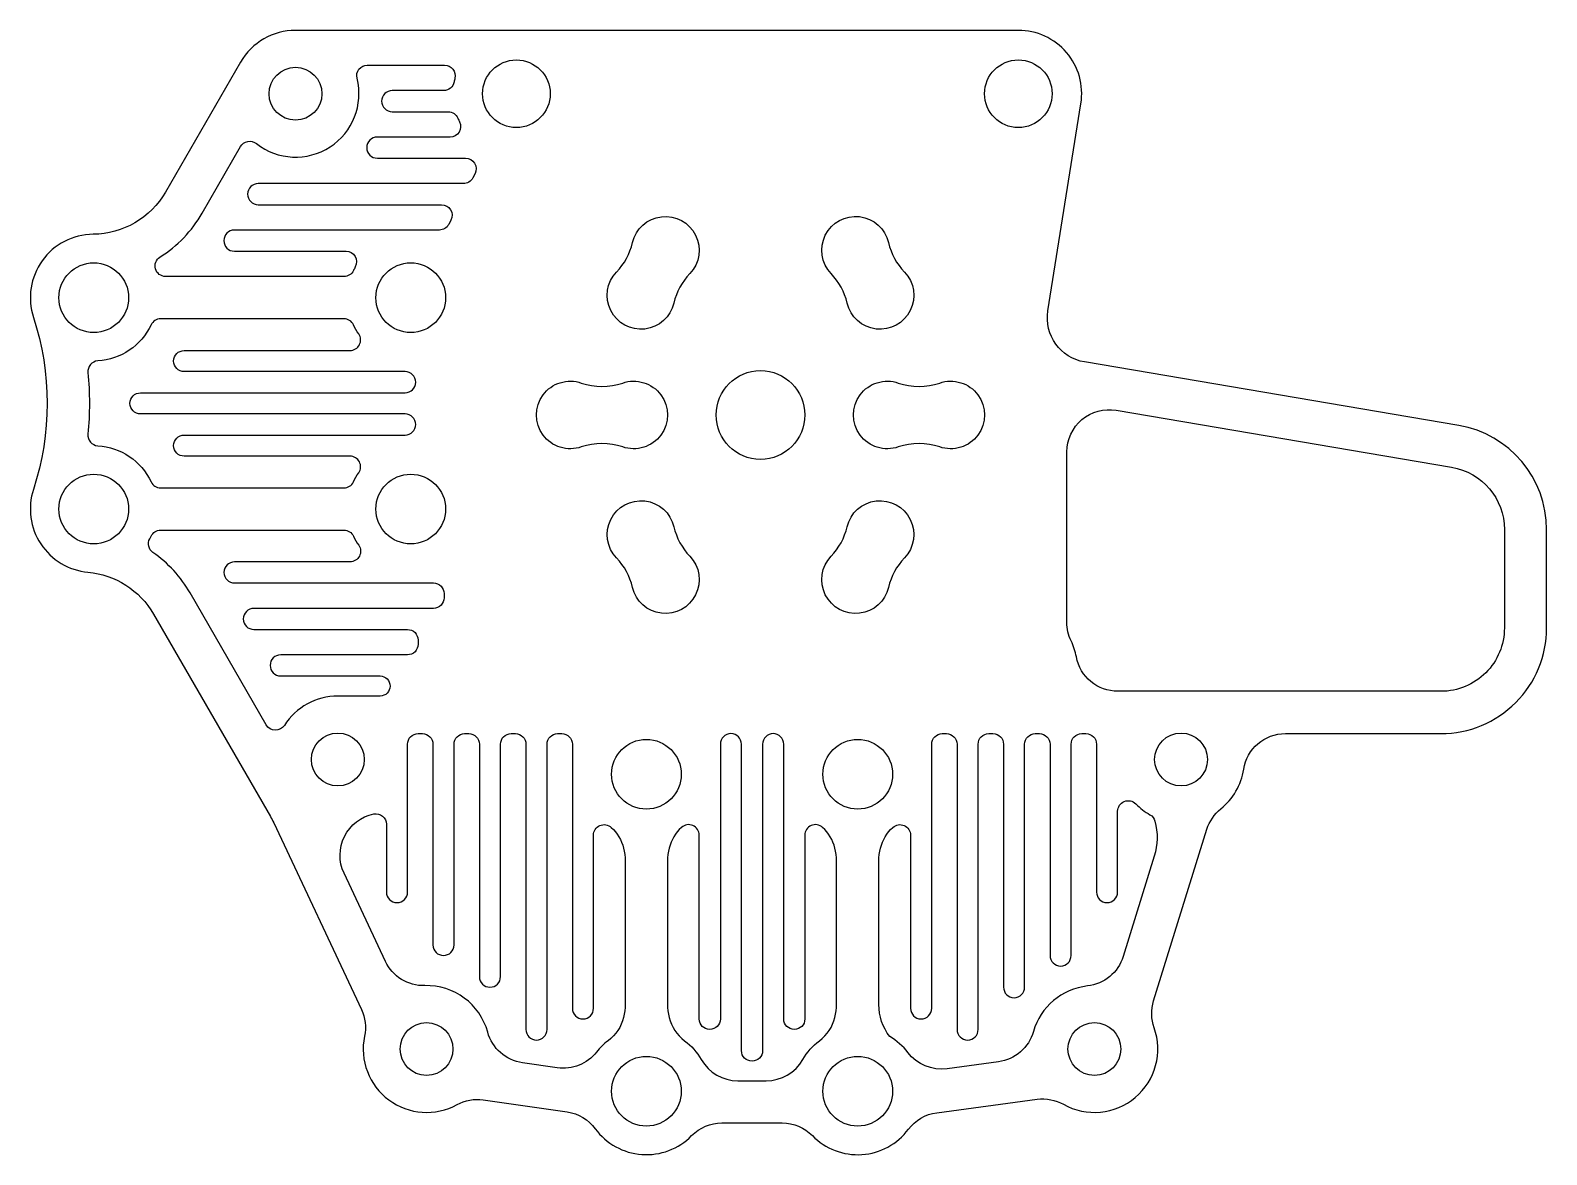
# Model space of a CAD drawing. Header units: millimetres. Extents: x -34.3 to 37.5, y -1.2 to 52.
import ezdxf

# ---------------------------------------------------------------- set-up
doc = ezdxf.new("R2010")
doc.units = ezdxf.units.MM
doc.layers.get('0').update_dxf_attribs({"linetype": 'CONTINUOUS'})

msp = doc.modelspace()

# ---------------------------------------------------------------- linework, layer by layer
for points in [[(-24.335, 50.476), (-27.886, 44.326, -0.265537), (-31.314, 42.326, 0.507017), (-34.139, 38.396, -0.158914), (-34.139, 30.256, 0.48149), (-31.559, 26.339, -0.243691), (-28.459, 24.355), (-22.929, 14.776, -0.021125), (-22.772, 14.477), (-18.622, 5.642, -0.162278), (-18.474, 4.385, 0.639533), (-14.096, 1.145, -0.162278), (-12.852, 1.37), (-8.884, 0.8, -0.201513), (-7.556, 0.003, 0.462729), (-2.994, -0.324, -0.201513), (-1.566, 0.276), (1.293, 0.276, -0.201513), (2.721, -0.324, 0.459694), (7.265, -0.022, -0.201513), (8.601, 0.762), (13.355, 1.397, -0.162278), (14.597, 1.159, 0.692942), (18.889, 4.783, -0.162278), (18.863, 6.048), (21.387, 14.173, -0.149165), (22.044, 15.139, 0.186562), (23.127, 17.011, -0.369315), (25.103, 18.701), (32.463, 18.701, 0.414214), (37.463, 23.701), (37.463, 28.35, 0.365805), (33.3, 33.28), (15.596, 36.283, -0.411248), (13.864, 38.697), (15.426, 48.505, 0.461261), (12.463, 51.976), (-21.737, 51.976, 0.267949)], [(-17.164, 49.126, 1), (-17.164, 48.126), (-14.516, 48.126, -0.302451), (-14.054, 47.819, 0.015702), (-13.976, 47.648, -0.555943), (-14.425, 46.926), (-17.867, 46.926, 1), (-17.867, 45.926), (-13.689, 45.926, -0.562266), (-13.245, 45.196), (-13.349, 44.996, -0.280192), (-13.793, 44.726), (-23.507, 44.726, 1), (-23.507, 43.726), (-14.829, 43.726, -0.562266), (-14.385, 42.996), (-14.489, 42.796, -0.280192), (-14.933, 42.526), (-24.629, 42.526, 1), (-24.629, 41.526), (-19.346, 41.526, -0.57189), (-18.909, 40.784, 0.016069), (-18.997, 40.612, -0.28969), (-19.449, 40.326), (-27.885, 40.326, -0.752126), (-28.152, 41.249, 0.121859), (-26.153, 43.326), (-24.335, 46.476, -0.45685), (-23.592, 46.619, 0.715062), (-18.826, 49.705, -0.488031), (-18.341, 50.326), (-14.682, 50.326, -0.488031), (-14.197, 49.705, 0.014629), (-14.234, 49.534, -0.360501), (-14.726, 49.126)], [(-6.549, 40.54, 0.134474), (-5.795, 41.933, -1.310733), (-3.081, 40.464, 0.134474), (-3.835, 39.07, -1.310733)], [(6.322, 41.933, 0.134474), (7.076, 40.54, -1.310733), (4.362, 39.07, 0.134474), (3.607, 40.464, -1.310733)], [(-16.549, 34.826, 1), (-16.549, 35.826), (-27.008, 35.826, -1), (-27.008, 36.826), (-19.159, 36.826, 0.605919), (-18.749, 37.612, -0.041357), (-18.997, 38.041, 0.28969), (-19.449, 38.326), (-28.124, 38.326, 0.28969), (-28.576, 38.041, -0.272587), (-31.097, 36.332, 0.423965), (-31.562, 35.785, -0.048325), (-31.562, 32.868, 0.423965), (-31.097, 32.32, -0.272587), (-28.576, 30.612, 0.28969), (-28.124, 30.326), (-19.449, 30.326, 0.28969), (-18.997, 30.612, -0.041357), (-18.749, 31.041, 0.605919), (-19.159, 31.826), (-27.008, 31.826, -1), (-27.008, 32.826), (-16.549, 32.826, 1), (-16.549, 33.826), (-29.073, 33.826, -1), (-29.073, 34.826)], [(-8.215, 35.289, 0.167625), (-6.258, 35.289, -1.402762), (-6.258, 32.264, 0.167625), (-8.215, 32.264, -1.402762)], [(6.785, 35.289, 0.167625), (8.742, 35.289, -1.402762), (8.742, 32.264, 0.167625), (6.785, 32.264, -1.402762)], [(32.463, 20.701), (17.177, 20.701, -0.360723), (15.212, 22.331, 0.06635), (14.963, 23.084, -0.113237), (14.763, 23.956), (14.763, 32.028, -0.464338), (17.098, 34), (32.965, 31.308, -0.365805), (35.463, 28.35), (35.463, 23.701, -0.414214)], [(-5.795, 25.619, 0.134474), (-6.549, 27.013, -1.310733), (-3.835, 28.482, 0.134474), (-3.081, 27.088, -1.310733)], [(3.607, 27.088, 0.134474), (4.362, 28.482, -1.310733), (7.076, 27.013, 0.134474), (6.322, 25.619, -1.310733)], [(-23.708, 23.626), (-16.438, 23.626, -0.414214), (-15.938, 23.126), (-15.938, 22.926, -0.414214), (-16.438, 22.426), (-22.438, 22.426, 1), (-22.438, 21.426), (-17.737, 21.426, -1), (-17.737, 20.476), (-19.737, 20.476, 0.256144), (-22.266, 19.09, -0.562714), (-23.12, 19.109), (-26.727, 25.355, 0.109626), (-28.484, 27.272, -0.379151), (-28.639, 27.916, 0.011589), (-28.576, 28.041, -0.28969), (-28.124, 28.326), (-19.449, 28.326, -0.28969), (-18.997, 28.041, 0.041357), (-18.749, 27.612, -0.605919), (-19.159, 26.826), (-24.625, 26.826, 1), (-24.625, 25.826), (-15.208, 25.826, -0.414214), (-14.708, 25.326), (-14.708, 25.126, -0.414214), (-15.208, 24.626), (-23.708, 24.626, 1)], [(-17.437, 14.41), (-17.437, 11.201, 1), (-16.437, 11.201), (-16.437, 18.201, -0.414214), (-15.937, 18.701), (-15.737, 18.701, -0.414214), (-15.237, 18.201), (-15.237, 8.701, 1), (-14.237, 8.701), (-14.237, 18.201, -0.414214), (-13.737, 18.701), (-13.537, 18.701, -0.414214), (-13.037, 18.201), (-13.037, 7.201, 1), (-12.037, 7.201), (-12.037, 18.201, -0.414214), (-11.537, 18.701), (-11.337, 18.701, -0.414214), (-10.837, 18.201), (-10.837, 4.701, 1), (-9.837, 4.701), (-9.837, 18.201, -0.414214), (-9.337, 18.701), (-9.137, 18.701, -0.414214), (-8.637, 18.201), (-8.637, 5.701, 1), (-7.637, 5.701), (-7.637, 13.892, -0.653229), (-6.798, 14.26, -0.145148), (-6.215, 13.284, -0.062697), (-6.137, 12.664), (-6.137, 5.889, -0.062697), (-6.215, 5.269, -0.169837), (-6.946, 4.169, 0.064346), (-7.495, 3.631, -0.267949), (-9.352, 2.887), (-11.001, 3.124, -0.298217), (-12.644, 4.573, 0.345218), (-15.619, 6.775, -0.298217), (-17.485, 7.924), (-19.442, 12.091, -0.484644), (-18.038, 14.899, -0.47554)], [(-2.637, 13.892, 0.653229), (-3.475, 14.26, 0.145148), (-4.059, 13.284, 0.062697), (-4.137, 12.664), (-4.137, 5.889, 0.062697), (-4.059, 5.269, 0.169837), (-3.327, 4.169, -0.100282), (-2.538, 3.276, 0.267949), (-0.806, 2.276), (0.533, 2.276, 0.267949), (2.265, 3.276, -0.100282), (3.054, 4.169, 0.169837), (3.785, 5.269, 0.062697), (3.863, 5.889), (3.863, 12.664, 0.062697), (3.785, 13.284, 0.145148), (3.202, 14.26, 0.653229), (2.363, 13.892), (2.363, 5.201, -1), (1.363, 5.201), (1.363, 18.201, 1), (0.363, 18.201), (0.363, 3.701, -1), (-0.637, 3.701), (-0.637, 18.201, 1), (-1.637, 18.201), (-1.637, 5.201, -1), (-2.637, 5.201)], [(8.863, 18.701), (9.063, 18.701, -0.414214), (9.563, 18.201), (9.563, 4.701, 1), (10.563, 4.701), (10.563, 18.201, -0.414214), (11.063, 18.701), (11.263, 18.701, -0.414214), (11.763, 18.201), (11.763, 6.701, 1), (12.763, 6.701), (12.763, 18.201, -0.414214), (13.263, 18.701), (13.463, 18.701, -0.414214), (13.963, 18.201), (13.963, 8.201, 1), (14.963, 8.201), (14.963, 18.201, -0.414214), (15.463, 18.701), (15.663, 18.701, -0.414214), (16.163, 18.201), (16.163, 11.201, 1), (17.163, 11.201), (17.163, 15.027, -0.671875), (18.021, 15.377, 0.070819), (18.692, 14.862, -0.202163), (18.929, 14.555, -0.141243), (18.895, 12.894), (17.423, 8.153, -0.298217), (15.733, 6.758, 0.304322), (13.179, 4.602, -0.298217), (11.521, 3.17), (9.089, 2.845, -0.267949), (7.24, 3.607, 0.096154), (6.383, 4.363, -0.16554), (5.863, 5.889), (5.863, 12.664, -0.062697), (5.941, 13.284, -0.145148), (6.525, 14.26, -0.653229), (7.363, 13.892), (7.363, 5.701, 1), (8.363, 5.701), (8.363, 18.201, -0.414214)]]:
    msp.add_lwpolyline(points, format="xyb", close=True)
for centre, radius in [((-21.737, 48.976), 1.25), ((-11.287, 48.976), 1.6), ((12.463, 48.976), 1.6), ((-31.287, 39.326), 1.65), ((-16.287, 39.326), 1.65), ((0.263, 33.776), 2.1), ((-31.287, 29.326), 1.65), ((-16.287, 29.326), 1.65), ((-19.737, 17.476), 1.25), ((20.163, 17.476), 1.25), ((-5.137, 16.776), 1.65), ((4.863, 16.776), 1.65), ((-15.537, 3.776), 1.25), ((16.063, 3.776), 1.25), ((-5.137, 1.776), 1.65), ((4.863, 1.776), 1.65)]:
    msp.add_circle(centre, radius)

doc.saveas('drawing.dxf')
